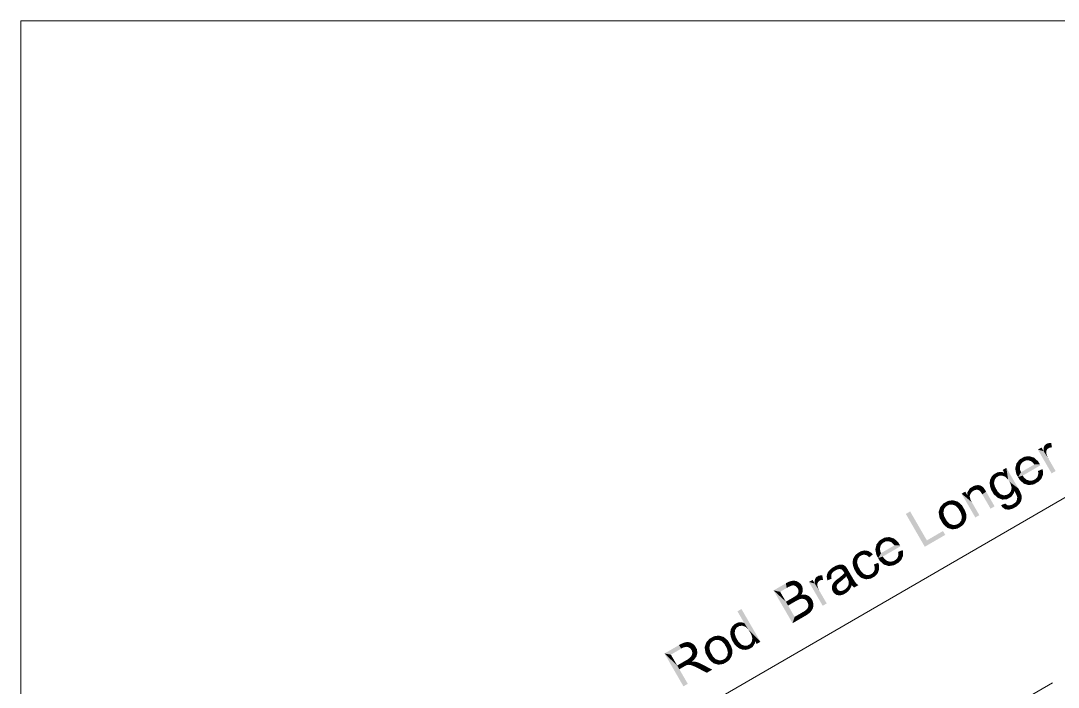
# Model space of a CAD drawing. Header units: millimetres. Extents: x 2 to 579, y 1 to 405.
# Drawn here: x 166.63 to 203.62, y 120.62 to 144.37 of the extents above; entities that cross this region are included whole.
import ezdxf

# ---------------------------------------------------------------- set-up
doc = ezdxf.new("R2010")
doc.units = ezdxf.units.MM
doc.linetypes.add('XKITLINE00', pattern=[0])
doc.layers.add('LinkedObject', color=7, linetype='Continuous', lineweight=0)

# ---------------------------------------------------------------- blocks, each defined once
blk = doc.blocks.new('*A4')
at = {"layer": 'LinkedObject'}
for points in [[(203.099, 129.031), (202.895, 129.085), (203.024, 129.16)], [(203.109, 129.176), (203.099, 129.031), (203.098, 129.091)], [(203.121, 129.203), (203.099, 129.031), (203.109, 129.176)], [(203.251, 129.118), (203.099, 129.031), (203.121, 129.203)], [(203.217, 129.08), (203.099, 129.031), (203.251, 129.118)], [(203.134, 129.229), (203.275, 129.132), (203.121, 129.203)], [(203.121, 129.203), (203.275, 129.132), (203.251, 129.118)], [(203.171, 129.27), (203.275, 129.132), (203.134, 129.229)], [(203.196, 129.284), (203.275, 129.132), (203.171, 129.27)], [(203.319, 129.325), (203.196, 129.284), (203.232, 129.305)], [(203.37, 129.323), (203.196, 129.284), (203.319, 129.325)], [(203.362, 129.162), (203.196, 129.284), (203.37, 129.323)], [(203.196, 129.284), (203.301, 129.147), (203.275, 129.132)], [(203.301, 129.147), (203.196, 129.284), (203.362, 129.162)], [(203.362, 129.162), (203.37, 129.323), (203.397, 129.162)], [(202.325, 128.781), (202.108, 128.498), (202.238, 128.73)], [(202.345, 128.635), (202.108, 128.498), (202.325, 128.781)], [(202.238, 128.73), (202.108, 128.498), (202.129, 128.589)], [(202.582, 128.852), (202.325, 128.781), (202.41, 128.83)], [(202.669, 128.825), (202.325, 128.781), (202.582, 128.852)], [(202.562, 128.705), (202.325, 128.781), (202.669, 128.825)], [(202.325, 128.781), (202.449, 128.695), (202.394, 128.663)], [(202.449, 128.695), (202.325, 128.781), (202.562, 128.705)], [(202.345, 128.635), (202.325, 128.781), (202.394, 128.663)], [(202.562, 128.705), (202.669, 128.825), (202.62, 128.683)], [(202.669, 128.825), (202.658, 128.669), (202.62, 128.683)], [(202.658, 128.669), (202.669, 128.825), (202.731, 128.605)], [(202.904, 128.667), (202.669, 128.825), (202.756, 128.799)], [(202.731, 128.605), (202.669, 128.825), (202.904, 128.667)], [(202.895, 129.085), (203.099, 129.031), (203.384, 128.238)], [(203.207, 129.055), (203.099, 129.031), (203.217, 129.08)], [(203.196, 129.03), (203.099, 129.031), (203.207, 129.055)], [(203.099, 129.031), (203.272, 128.764), (203.528, 128.321)], [(203.272, 128.764), (203.099, 129.031), (203.246, 128.81)], [(203.246, 128.81), (203.099, 129.031), (203.209, 128.9)], [(203.209, 128.9), (203.099, 129.031), (203.199, 128.945)], [(203.199, 128.945), (203.099, 129.031), (203.192, 128.975)], [(203.192, 128.975), (203.099, 129.031), (203.196, 129.03)], [(203.384, 128.238), (203.099, 129.031), (203.528, 128.321)], [(201.772, 128.436), (201.699, 128.257), (201.64, 128.36)], [(201.832, 128.023), (201.699, 128.257), (201.772, 128.436)], [(201.877, 127.945), (201.772, 128.436), (202.195, 127.705)], [(201.832, 128.023), (201.772, 128.436), (201.877, 127.945)], [(202.108, 128.498), (202.128, 128.21), (202.087, 128.407)], [(202.281, 128.554), (202.108, 128.498), (202.345, 128.635)], [(202.266, 128.501), (202.108, 128.498), (202.281, 128.554)], [(202.108, 128.498), (202.266, 128.501), (202.252, 128.449)], [(202.252, 128.449), (202.128, 128.21), (202.108, 128.498)], [(202.266, 128.339), (202.128, 128.21), (202.252, 128.449)], [(202.968, 128.556), (202.19, 128.103), (202.965, 128.562)], [(202.294, 128.281), (202.965, 128.562), (202.19, 128.103)], [(202.979, 128.537), (202.19, 128.103), (202.968, 128.556)], [(202.986, 128.524), (202.19, 128.103), (202.979, 128.537)], [(202.354, 128.159), (202.19, 128.103), (202.986, 128.524)], [(202.767, 128.554), (202.965, 128.562), (202.294, 128.281)], [(202.731, 128.605), (202.904, 128.667), (202.767, 128.554)], [(202.965, 128.562), (202.767, 128.554), (202.904, 128.667)], [(203.058, 128.389), (202.909, 128.267), (202.899, 128.322)], [(202.903, 128.175), (203.058, 128.389), (203.072, 128.176)], [(202.909, 128.267), (203.058, 128.389), (202.903, 128.175)], [(203.072, 128.176), (203.058, 128.389), (203.078, 128.314)], [(201.193, 128.015), (201.343, 127.951), (201.175, 127.899)], [(201.354, 128.009), (201.193, 128.015), (201.219, 128.067)], [(201.343, 127.951), (201.193, 128.015), (201.354, 128.009)], [(201.244, 128.119), (201.413, 128.095), (201.219, 128.067)], [(201.219, 128.067), (201.413, 128.095), (201.354, 128.009)], [(201.326, 128.203), (201.413, 128.095), (201.244, 128.119)], [(201.382, 128.236), (201.413, 128.095), (201.326, 128.203)], [(201.616, 128.29), (201.382, 128.236), (201.457, 128.279)], [(201.699, 128.257), (201.382, 128.236), (201.616, 128.29)], [(201.615, 128.159), (201.382, 128.236), (201.699, 128.257)], [(201.382, 128.236), (201.51, 128.15), (201.461, 128.122)], [(201.51, 128.15), (201.382, 128.236), (201.615, 128.159)], [(201.413, 128.095), (201.382, 128.236), (201.461, 128.122)], [(201.615, 128.159), (201.699, 128.257), (201.672, 128.139)], [(201.672, 128.139), (201.699, 128.257), (201.73, 128.12)], [(201.73, 128.12), (201.699, 128.257), (201.832, 128.023)], [(202.128, 128.21), (202.266, 128.339), (202.294, 128.281)], [(202.294, 128.281), (202.19, 128.103), (202.128, 128.21)], [(202.399, 128.091), (202.19, 128.103), (202.354, 128.159)], [(202.19, 128.103), (202.484, 127.845), (202.25, 128)], [(202.399, 128.091), (202.484, 127.845), (202.19, 128.103)], [(202.25, 128), (202.484, 127.845), (202.397, 127.871)], [(202.5, 128.007), (202.484, 127.845), (202.399, 128.091)], [(202.484, 127.845), (202.5, 128.007), (202.571, 127.819)], [(202.557, 127.991), (202.571, 127.819), (202.5, 128.007)], [(202.613, 127.974), (202.571, 127.819), (202.557, 127.991)], [(202.776, 128.019), (202.844, 127.901), (202.723, 127.988)], [(202.816, 128.042), (202.844, 127.901), (202.776, 128.019)], [(202.816, 128.042), (203.045, 128.112), (202.844, 127.901)], [(202.871, 128.101), (203.045, 128.112), (202.816, 128.042)], [(202.844, 127.901), (203.045, 128.112), (202.918, 127.943)], [(202.887, 128.138), (203.072, 128.176), (202.871, 128.101)], [(203.045, 128.112), (202.871, 128.101), (203.072, 128.176)], [(202.903, 128.175), (203.072, 128.176), (202.887, 128.138)], [(202.918, 127.943), (203.045, 128.112), (203.018, 128.049)], [(200.563, 127.762), (200.38, 127.564), (200.475, 127.711)], [(200.558, 127.594), (200.38, 127.564), (200.563, 127.762)], [(200.558, 127.594), (200.563, 127.762), (200.604, 127.621)], [(200.601, 127.784), (200.689, 127.653), (200.563, 127.762)], [(200.563, 127.762), (200.689, 127.653), (200.632, 127.637)], [(200.604, 127.621), (200.563, 127.762), (200.632, 127.637)], [(200.679, 127.811), (200.689, 127.653), (200.601, 127.784)], [(200.719, 127.816), (200.689, 127.653), (200.679, 127.811)], [(200.689, 127.653), (200.719, 127.816), (200.718, 127.652)], [(200.719, 127.816), (200.747, 127.652), (200.718, 127.652)], [(200.828, 127.812), (200.719, 127.816), (200.759, 127.821)], [(200.856, 127.799), (200.719, 127.816), (200.828, 127.812)], [(200.797, 127.634), (200.719, 127.816), (200.856, 127.799)], [(200.747, 127.652), (200.719, 127.816), (200.797, 127.634)], [(200.856, 127.799), (200.818, 127.617), (200.797, 127.634)], [(200.885, 127.786), (200.818, 127.617), (200.856, 127.799)], [(200.938, 127.746), (200.818, 127.617), (200.885, 127.786)], [(200.818, 127.617), (200.938, 127.746), (200.838, 127.6)], [(200.838, 127.6), (200.938, 127.746), (200.962, 127.719)], [(200.962, 127.719), (200.885, 127.539), (200.838, 127.6)], [(200.978, 127.701), (200.885, 127.539), (200.962, 127.719)], [(201.022, 127.634), (200.885, 127.539), (200.978, 127.701)], [(201.022, 127.634), (200.91, 127.495), (200.885, 127.539)], [(201.051, 127.584), (200.91, 127.495), (201.022, 127.634)], [(201.175, 127.899), (201.343, 127.951), (201.183, 127.835)], [(201.183, 127.835), (201.343, 127.951), (201.332, 127.893)], [(201.332, 127.893), (201.269, 127.586), (201.183, 127.835)], [(201.183, 127.835), (201.269, 127.586), (201.191, 127.771)], [(201.191, 127.771), (201.269, 127.586), (201.234, 127.647)], [(201.366, 127.758), (201.269, 127.586), (201.332, 127.893)], [(201.269, 127.586), (201.366, 127.758), (201.41, 127.682)], [(201.458, 127.598), (201.269, 127.586), (201.41, 127.682)], [(201.877, 127.945), (202.195, 127.705), (201.924, 127.864)], [(201.924, 127.864), (202.195, 127.705), (201.959, 127.725)], [(201.948, 127.668), (202.052, 127.616), (201.936, 127.611)], [(201.959, 127.725), (202.052, 127.616), (201.948, 127.668)], [(201.959, 127.725), (202.195, 127.705), (202.052, 127.616)], [(202.195, 127.705), (202.092, 127.546), (202.052, 127.616)], [(202.252, 127.606), (202.092, 127.546), (202.195, 127.705)], [(202.613, 127.974), (202.844, 127.901), (202.571, 127.819)], [(202.571, 127.819), (202.844, 127.901), (202.752, 127.847)], [(202.723, 127.988), (202.844, 127.901), (202.613, 127.974)], [(199.863, 127.281), (199.6, 127.206), (199.687, 127.256)], [(199.951, 127.256), (199.6, 127.206), (199.863, 127.281)], [(199.834, 127.128), (199.6, 127.206), (199.951, 127.256)], [(199.834, 127.128), (199.951, 127.256), (199.893, 127.108)], [(199.951, 127.256), (199.952, 127.088), (199.893, 127.108)], [(200.186, 127.105), (199.951, 127.256), (200.04, 127.231)], [(200.244, 127.004), (199.951, 127.256), (200.186, 127.105)], [(200.056, 126.99), (199.951, 127.256), (200.244, 127.004)], [(199.952, 127.088), (199.951, 127.256), (200.056, 126.99)], [(200.374, 127.468), (200.175, 127.513), (200.305, 127.588)], [(200.175, 127.513), (200.541, 127.212), (200.665, 126.666)], [(200.541, 127.212), (200.175, 127.513), (200.494, 127.293)], [(200.463, 127.423), (200.175, 127.513), (200.374, 127.468)], [(200.494, 127.293), (200.175, 127.513), (200.463, 127.423)], [(200.38, 127.564), (200.496, 127.519), (200.374, 127.468)], [(200.374, 127.468), (200.496, 127.519), (200.463, 127.423)], [(200.496, 127.519), (200.38, 127.564), (200.558, 127.594)], [(200.91, 127.495), (201.051, 127.584), (201.208, 126.98)], [(201.208, 126.98), (201.051, 127.584), (201.352, 127.063)], [(201.458, 127.598), (201.539, 127.339), (201.269, 127.586)], [(201.269, 127.586), (201.539, 127.339), (201.32, 127.498)], [(201.32, 127.498), (201.539, 127.339), (201.455, 127.375)], [(201.561, 127.496), (201.539, 127.339), (201.458, 127.598)], [(201.539, 127.339), (201.561, 127.496), (201.616, 127.477)], [(201.671, 127.458), (201.539, 127.339), (201.616, 127.477)], [(201.671, 127.458), (201.882, 127.369), (201.539, 127.339)], [(201.539, 127.339), (201.882, 127.369), (201.623, 127.304)], [(201.623, 127.304), (201.882, 127.369), (201.794, 127.319)], [(201.776, 127.467), (201.882, 127.369), (201.671, 127.458)], [(201.882, 127.369), (201.776, 127.467), (201.826, 127.496)], [(201.875, 127.525), (201.882, 127.369), (201.826, 127.496)], [(202.052, 127.616), (201.875, 127.525), (201.936, 127.611)], [(202.037, 127.533), (201.875, 127.525), (202.052, 127.616)], [(201.952, 127.41), (201.875, 127.525), (202.037, 127.533)], [(201.882, 127.369), (201.875, 127.525), (201.952, 127.41)], [(202.092, 127.546), (202.252, 127.606), (202.14, 127.451)], [(202.265, 127.197), (202.123, 127.237), (202.138, 127.273)], [(202.154, 127.308), (202.265, 127.197), (202.138, 127.273)], [(202.14, 127.451), (202.252, 127.606), (202.313, 127.454)], [(202.14, 127.451), (202.313, 127.454), (202.147, 127.426)], [(202.147, 127.426), (202.313, 127.454), (202.158, 127.385)], [(202.317, 127.401), (202.154, 127.308), (202.158, 127.385)], [(202.32, 127.348), (202.154, 127.308), (202.317, 127.401)], [(202.294, 127.247), (202.154, 127.308), (202.32, 127.348)], [(202.265, 127.197), (202.154, 127.308), (202.294, 127.247)], [(202.158, 127.385), (202.313, 127.454), (202.317, 127.401)], [(198.341, 126.882), (198.862, 125.624), (198.187, 126.793)], [(198.937, 125.851), (198.862, 125.624), (198.341, 126.882)], [(199.388, 126.958), (199.459, 126.534), (199.356, 126.864)], [(199.6, 127.206), (199.388, 126.958), (199.521, 127.16)], [(199.615, 127.056), (199.388, 126.958), (199.6, 127.206)], [(199.521, 127.16), (199.388, 126.958), (199.416, 127.037)], [(199.549, 126.964), (199.388, 126.958), (199.615, 127.056)], [(199.388, 126.958), (199.549, 126.964), (199.537, 126.903)], [(199.525, 126.842), (199.459, 126.534), (199.388, 126.958)], [(199.525, 126.842), (199.388, 126.958), (199.537, 126.903)], [(199.6, 127.206), (199.722, 127.117), (199.669, 127.087)], [(199.722, 127.117), (199.6, 127.206), (199.834, 127.128)], [(199.615, 127.056), (199.6, 127.206), (199.669, 127.087)], [(200.056, 126.99), (200.244, 127.004), (200.101, 126.912)], [(200.244, 127.004), (200.15, 126.828), (200.101, 126.912)], [(200.15, 126.828), (200.244, 127.004), (200.186, 126.684)], [(200.186, 126.684), (200.244, 127.004), (200.344, 126.719)], [(200.342, 126.78), (200.244, 127.004), (200.292, 126.922)], [(200.344, 126.719), (200.244, 127.004), (200.342, 126.78)], [(200.665, 126.666), (200.541, 127.212), (200.808, 126.749)], [(201.759, 127.136), (201.585, 127.106), (201.736, 127.165)], [(201.585, 127.106), (201.759, 127.136), (201.623, 127.036)], [(201.623, 127.036), (201.759, 127.136), (201.728, 126.96)], [(201.728, 126.96), (201.759, 127.136), (201.794, 126.953)], [(201.794, 126.953), (201.759, 127.136), (201.811, 127.103)], [(201.839, 127.1), (201.794, 126.953), (201.811, 127.103)], [(201.877, 127.095), (201.794, 126.953), (201.839, 127.1)], [(201.877, 127.095), (202.078, 127.026), (201.794, 126.953)], [(201.794, 126.953), (202.078, 127.026), (201.86, 126.945)], [(201.86, 126.945), (202.078, 127.026), (202.002, 126.982)], [(201.961, 127.118), (202.078, 127.026), (201.877, 127.095)], [(202.078, 127.026), (201.961, 127.118), (202.008, 127.144)], [(202.057, 127.173), (202.078, 127.026), (202.008, 127.144)], [(202.123, 127.237), (202.265, 127.197), (202.057, 127.173)], [(202.057, 127.173), (202.265, 127.197), (202.078, 127.026)], [(202.078, 127.026), (202.265, 127.197), (202.141, 127.062)], [(202.141, 127.062), (202.265, 127.197), (202.235, 127.148)], [(199.356, 126.864), (199.459, 126.534), (199.391, 126.652)], [(199.559, 126.7), (199.459, 126.534), (199.525, 126.842)], [(199.459, 126.534), (199.559, 126.7), (199.606, 126.619)], [(199.653, 126.538), (199.459, 126.534), (199.606, 126.619)], [(199.653, 126.538), (199.758, 126.269), (199.459, 126.534)], [(199.459, 126.534), (199.758, 126.269), (199.521, 126.427)], [(199.759, 126.437), (199.758, 126.269), (199.653, 126.538)], [(200.286, 126.491), (200.096, 126.47), (200.162, 126.562)], [(200.174, 126.623), (200.317, 126.544), (200.162, 126.562)], [(200.162, 126.562), (200.317, 126.544), (200.286, 126.491)], [(200.344, 126.719), (200.174, 126.623), (200.186, 126.684)], [(200.347, 126.658), (200.174, 126.623), (200.344, 126.719)], [(200.317, 126.544), (200.174, 126.623), (200.347, 126.658)], [(199.592, 126.046), (198.937, 125.851), (199.512, 126.184)], [(199.521, 126.427), (199.758, 126.269), (199.671, 126.294)], [(199.758, 126.269), (199.759, 126.437), (199.818, 126.417)], [(199.877, 126.397), (199.758, 126.269), (199.818, 126.417)], [(199.877, 126.397), (200.111, 126.321), (199.758, 126.269)], [(199.758, 126.269), (200.111, 126.321), (199.846, 126.244)], [(199.846, 126.244), (200.111, 126.321), (200.022, 126.27)], [(199.989, 126.408), (200.111, 126.321), (199.877, 126.397)], [(200.111, 126.321), (199.989, 126.408), (200.043, 126.439)], [(200.096, 126.47), (200.111, 126.321), (200.043, 126.439)], [(200.254, 126.438), (200.096, 126.47), (200.286, 126.491)], [(200.167, 126.353), (200.096, 126.47), (200.254, 126.438)], [(200.111, 126.321), (200.096, 126.47), (200.167, 126.353)], [(197.337, 125.898), (197.12, 125.615), (197.249, 125.847)], [(197.356, 125.752), (197.12, 125.615), (197.337, 125.898)], [(197.249, 125.847), (197.12, 125.615), (197.141, 125.706)], [(197.593, 125.969), (197.337, 125.898), (197.421, 125.947)], [(197.681, 125.942), (197.337, 125.898), (197.593, 125.969)], [(197.573, 125.822), (197.337, 125.898), (197.681, 125.942)], [(197.337, 125.898), (197.46, 125.812), (197.406, 125.78)], [(197.46, 125.812), (197.337, 125.898), (197.573, 125.822)], [(197.356, 125.752), (197.337, 125.898), (197.406, 125.78)], [(197.573, 125.822), (197.681, 125.942), (197.631, 125.8)], [(197.681, 125.942), (197.669, 125.786), (197.631, 125.8)], [(197.669, 125.786), (197.681, 125.942), (197.742, 125.722)], [(197.915, 125.784), (197.681, 125.942), (197.768, 125.916)], [(197.742, 125.722), (197.681, 125.942), (197.915, 125.784)], [(197.742, 125.722), (197.915, 125.784), (197.778, 125.671)], [(197.976, 125.679), (197.778, 125.671), (197.915, 125.784)], [(198.862, 125.624), (198.937, 125.851), (199.592, 126.046)], [(196.515, 125.423), (196.535, 125.277), (196.461, 125.392)], [(196.717, 125.493), (196.515, 125.423), (196.584, 125.463)], [(196.781, 125.483), (196.515, 125.423), (196.717, 125.493)], [(196.699, 125.343), (196.515, 125.423), (196.781, 125.483)], [(196.515, 125.423), (196.625, 125.329), (196.589, 125.308)], [(196.625, 125.329), (196.515, 125.423), (196.699, 125.343)], [(196.535, 125.277), (196.515, 125.423), (196.589, 125.308)], [(196.699, 125.343), (196.781, 125.483), (196.736, 125.336)], [(196.781, 125.483), (196.774, 125.329), (196.736, 125.336)], [(196.774, 125.329), (196.781, 125.483), (196.847, 125.285)], [(196.959, 125.407), (196.781, 125.483), (196.845, 125.474)], [(197.008, 125.349), (196.781, 125.483), (196.959, 125.407)], [(196.847, 125.285), (196.781, 125.483), (197.008, 125.349)], [(197.12, 125.615), (197.14, 125.327), (197.099, 125.524)], [(197.292, 125.671), (197.12, 125.615), (197.356, 125.752)], [(197.278, 125.618), (197.12, 125.615), (197.292, 125.671)], [(197.12, 125.615), (197.278, 125.618), (197.263, 125.566)], [(197.263, 125.566), (197.14, 125.327), (197.12, 125.615)], [(197.277, 125.456), (197.14, 125.327), (197.263, 125.566)], [(197.14, 125.327), (197.277, 125.456), (197.306, 125.398)], [(197.98, 125.673), (197.201, 125.22), (197.976, 125.679)], [(197.306, 125.398), (197.976, 125.679), (197.201, 125.22)], [(197.99, 125.653), (197.201, 125.22), (197.98, 125.673)], [(197.997, 125.64), (197.201, 125.22), (197.99, 125.653)], [(197.366, 125.275), (197.201, 125.22), (197.997, 125.64)], [(197.778, 125.671), (197.976, 125.679), (197.306, 125.398)], [(198.07, 125.506), (197.92, 125.384), (197.91, 125.439)], [(197.914, 125.292), (198.07, 125.506), (198.083, 125.292)], [(197.92, 125.384), (198.07, 125.506), (197.914, 125.292)], [(198.083, 125.292), (198.07, 125.506), (198.09, 125.431)], [(196.312, 125.203), (196.458, 125.129), (196.288, 125.086)], [(196.288, 125.086), (196.458, 125.129), (196.295, 125.021)], [(196.295, 125.021), (196.458, 125.129), (196.447, 125.071)], [(196.447, 125.071), (196.388, 124.755), (196.295, 125.021)], [(196.47, 125.187), (196.312, 125.203), (196.344, 125.255)], [(196.458, 125.129), (196.312, 125.203), (196.47, 125.187)], [(196.375, 125.308), (196.535, 125.277), (196.344, 125.255)], [(196.344, 125.255), (196.535, 125.277), (196.47, 125.187)], [(196.461, 125.392), (196.535, 125.277), (196.375, 125.308)], [(196.484, 124.928), (196.388, 124.755), (196.447, 125.071)], [(196.847, 125.285), (197.008, 125.349), (196.881, 125.248)], [(197.198, 125.052), (197.07, 124.931), (197.046, 124.989)], [(197.07, 124.931), (197.198, 125.052), (197.08, 124.831)], [(197.08, 124.831), (197.198, 125.052), (197.212, 124.756)], [(197.306, 125.398), (197.201, 125.22), (197.14, 125.327)], [(197.236, 124.824), (197.198, 125.052), (197.229, 124.973)], [(197.212, 124.756), (197.198, 125.052), (197.236, 124.824)], [(197.41, 125.208), (197.201, 125.22), (197.366, 125.275)], [(197.201, 125.22), (197.496, 124.962), (197.261, 125.117)], [(197.41, 125.208), (197.496, 124.962), (197.201, 125.22)], [(197.261, 125.117), (197.496, 124.962), (197.408, 124.988)], [(197.511, 125.124), (197.496, 124.962), (197.41, 125.208)], [(197.496, 124.962), (197.511, 125.124), (197.583, 124.936)], [(197.568, 125.107), (197.583, 124.936), (197.511, 125.124)], [(197.625, 125.091), (197.583, 124.936), (197.568, 125.107)], [(197.625, 125.091), (197.856, 125.018), (197.583, 124.936)], [(197.735, 125.105), (197.856, 125.018), (197.625, 125.091)], [(197.788, 125.136), (197.856, 125.018), (197.735, 125.105)], [(197.827, 125.158), (197.856, 125.018), (197.788, 125.136)], [(197.827, 125.158), (198.056, 125.229), (197.856, 125.018)], [(197.882, 125.218), (198.056, 125.229), (197.827, 125.158)], [(197.856, 125.018), (198.056, 125.229), (197.93, 125.06)], [(197.898, 125.255), (198.083, 125.292), (197.882, 125.218)], [(198.056, 125.229), (197.882, 125.218), (198.083, 125.292)], [(197.914, 125.292), (198.083, 125.292), (197.898, 125.255)], [(197.93, 125.06), (198.056, 125.229), (198.03, 125.166)], [(195.543, 124.655), (195.372, 124.608), (195.557, 124.687)], [(195.378, 124.649), (195.557, 124.687), (195.372, 124.608)], [(195.416, 124.728), (195.557, 124.687), (195.378, 124.649)], [(195.449, 124.767), (195.557, 124.687), (195.416, 124.728)], [(195.569, 124.876), (195.449, 124.767), (195.482, 124.806)], [(195.621, 124.747), (195.449, 124.767), (195.569, 124.876)], [(195.557, 124.687), (195.449, 124.767), (195.621, 124.747)], [(195.624, 124.908), (195.726, 124.808), (195.569, 124.876)], [(195.621, 124.747), (195.569, 124.876), (195.672, 124.776)], [(195.672, 124.776), (195.569, 124.876), (195.726, 124.808)], [(195.815, 124.984), (195.624, 124.908), (195.774, 124.977)], [(195.822, 124.831), (195.624, 124.908), (195.815, 124.984)], [(195.774, 124.977), (195.624, 124.908), (195.678, 124.939)], [(195.726, 124.808), (195.624, 124.908), (195.822, 124.831)], [(195.925, 124.988), (195.815, 124.984), (195.856, 124.991)], [(195.952, 124.978), (195.815, 124.984), (195.925, 124.988)], [(195.822, 124.831), (195.815, 124.984), (195.863, 124.822)], [(195.863, 124.822), (195.815, 124.984), (195.894, 124.816)], [(195.815, 124.984), (195.95, 124.766), (195.894, 124.816)], [(195.952, 124.978), (195.95, 124.766), (195.815, 124.984)], [(195.979, 124.967), (195.95, 124.766), (195.952, 124.978)], [(196.029, 124.932), (195.95, 124.766), (195.979, 124.967)], [(196.053, 124.906), (195.95, 124.766), (196.029, 124.932)], [(195.95, 124.766), (196.053, 124.906), (196.067, 124.889)], [(195.95, 124.766), (196.067, 124.889), (195.975, 124.722)], [(195.996, 124.685), (196.061, 124.573), (195.963, 124.647)], [(195.975, 124.722), (196.067, 124.889), (195.977, 124.718)], [(195.977, 124.718), (196.067, 124.889), (195.988, 124.7)], [(195.988, 124.7), (196.067, 124.889), (195.996, 124.685)], [(195.996, 124.685), (196.067, 124.889), (196.061, 124.573)], [(196.109, 124.825), (196.061, 124.573), (196.067, 124.889)], [(196.136, 124.777), (196.061, 124.573), (196.109, 124.825)], [(196.136, 124.777), (196.091, 124.52), (196.061, 124.573)], [(196.247, 124.586), (196.091, 124.52), (196.136, 124.777)], [(196.295, 125.021), (196.388, 124.755), (196.302, 124.957)], [(196.302, 124.957), (196.388, 124.755), (196.348, 124.824)], [(196.388, 124.755), (196.484, 124.928), (196.533, 124.844)], [(196.582, 124.759), (196.388, 124.755), (196.533, 124.844)], [(196.582, 124.759), (196.682, 124.49), (196.388, 124.755)], [(196.388, 124.755), (196.682, 124.49), (196.449, 124.649)], [(196.686, 124.654), (196.682, 124.49), (196.582, 124.759)], [(196.998, 124.679), (197.026, 124.538), (196.956, 124.655)], [(196.998, 124.679), (197.212, 124.756), (197.026, 124.538)], [(197.054, 124.746), (197.212, 124.756), (196.998, 124.679)], [(197.026, 124.538), (197.212, 124.756), (197.096, 124.578)], [(197.212, 124.756), (197.054, 124.746), (197.067, 124.788)], [(197.08, 124.831), (197.212, 124.756), (197.067, 124.788)], [(197.096, 124.578), (197.212, 124.756), (197.189, 124.687)], [(197.583, 124.936), (197.856, 125.018), (197.763, 124.964)], [(193.94, 124.154), (193.472, 124.068), (193.91, 124.321)], [(193.977, 124.36), (194.097, 124.234), (193.91, 124.321)], [(193.91, 124.321), (194.097, 124.234), (194.003, 124.191)], [(193.94, 124.154), (193.91, 124.321), (194.003, 124.191)], [(194.095, 124.404), (194.097, 124.234), (193.977, 124.36)], [(194.158, 124.248), (194.095, 124.404), (194.146, 124.41)], [(194.097, 124.234), (194.095, 124.404), (194.127, 124.241)], [(194.127, 124.241), (194.095, 124.404), (194.158, 124.248)], [(194.197, 124.416), (194.216, 124.241), (194.146, 124.41)], [(194.146, 124.41), (194.216, 124.241), (194.158, 124.248)], [(194.292, 124.398), (194.216, 124.241), (194.197, 124.416)], [(194.336, 124.374), (194.216, 124.241), (194.292, 124.398)], [(194.216, 124.241), (194.336, 124.374), (194.242, 124.227)], [(194.336, 124.374), (194.269, 124.213), (194.242, 124.227)], [(194.269, 124.213), (194.336, 124.374), (194.313, 124.169)], [(194.313, 124.169), (194.336, 124.374), (194.471, 124.246)], [(194.448, 124.287), (194.336, 124.374), (194.38, 124.351)], [(194.471, 124.246), (194.336, 124.374), (194.448, 124.287)], [(194.937, 124.314), (194.733, 124.368), (194.863, 124.443)], [(194.733, 124.368), (194.937, 124.314), (195.223, 123.52)], [(194.947, 124.459), (194.937, 124.314), (194.936, 124.373)], [(194.959, 124.485), (194.937, 124.314), (194.947, 124.459)], [(195.089, 124.401), (194.937, 124.314), (194.959, 124.485)], [(195.055, 124.362), (194.937, 124.314), (195.089, 124.401)], [(195.045, 124.337), (194.937, 124.314), (195.055, 124.362)], [(195.034, 124.313), (194.937, 124.314), (195.045, 124.337)], [(194.937, 124.314), (195.11, 124.047), (195.366, 123.604)], [(195.11, 124.047), (194.937, 124.314), (195.084, 124.092)], [(195.084, 124.092), (194.937, 124.314), (195.047, 124.183)], [(195.047, 124.183), (194.937, 124.314), (195.037, 124.228)], [(195.037, 124.228), (194.937, 124.314), (195.031, 124.258)], [(195.031, 124.258), (194.937, 124.314), (195.034, 124.313)], [(195.223, 123.52), (194.937, 124.314), (195.366, 123.604)], [(194.972, 124.512), (195.113, 124.414), (194.959, 124.485)], [(194.959, 124.485), (195.113, 124.414), (195.089, 124.401)], [(195.009, 124.553), (195.113, 124.414), (194.972, 124.512)], [(195.034, 124.567), (195.113, 124.414), (195.009, 124.553)], [(195.157, 124.608), (195.034, 124.567), (195.071, 124.588)], [(195.208, 124.606), (195.034, 124.567), (195.157, 124.608)], [(195.2, 124.445), (195.034, 124.567), (195.208, 124.606)], [(195.034, 124.567), (195.139, 124.429), (195.113, 124.414)], [(195.139, 124.429), (195.034, 124.567), (195.2, 124.445)], [(195.2, 124.445), (195.208, 124.606), (195.235, 124.445)], [(195.372, 124.608), (195.393, 124.427), (195.366, 124.568)], [(195.366, 124.568), (195.393, 124.427), (195.376, 124.477)], [(195.529, 124.623), (195.372, 124.608), (195.543, 124.655)], [(195.529, 124.623), (195.393, 124.427), (195.372, 124.608)], [(195.529, 124.54), (195.393, 124.427), (195.529, 124.623)], [(195.393, 124.427), (195.529, 124.54), (195.544, 124.489)], [(195.592, 124.315), (195.736, 124.264), (195.578, 124.286)], [(195.63, 124.368), (195.736, 124.264), (195.592, 124.315)], [(195.654, 124.392), (195.736, 124.264), (195.63, 124.368)], [(195.672, 124.41), (195.764, 124.301), (195.654, 124.392)], [(195.736, 124.264), (195.654, 124.392), (195.75, 124.282)], [(195.75, 124.282), (195.654, 124.392), (195.764, 124.301)], [(195.729, 124.458), (195.818, 124.351), (195.672, 124.41)], [(195.672, 124.41), (195.818, 124.351), (195.764, 124.301)], [(195.769, 124.487), (195.858, 124.383), (195.729, 124.458)], [(195.729, 124.458), (195.858, 124.383), (195.818, 124.351)], [(195.849, 124.548), (195.93, 124.439), (195.769, 124.487)], [(195.769, 124.487), (195.93, 124.439), (195.858, 124.383)], [(195.963, 124.647), (196.061, 124.573), (195.849, 124.548)], [(195.849, 124.548), (196.061, 124.573), (195.93, 124.439)], [(195.93, 124.439), (196.061, 124.573), (196.032, 124.534)], [(196.247, 124.586), (196.118, 124.472), (196.091, 124.52)], [(196.383, 124.362), (196.259, 124.258), (196.114, 124.209)], [(196.135, 124.245), (196.383, 124.362), (196.114, 124.209)], [(196.118, 124.472), (196.247, 124.586), (196.148, 124.394)], [(196.135, 124.245), (196.305, 124.486), (196.383, 124.362)], [(196.154, 124.323), (196.305, 124.486), (196.135, 124.245)], [(196.148, 124.394), (196.247, 124.586), (196.305, 124.486)], [(196.305, 124.486), (196.151, 124.363), (196.148, 124.394)], [(196.151, 124.363), (196.305, 124.486), (196.154, 124.323)], [(196.259, 124.258), (196.383, 124.362), (196.279, 124.23)], [(196.279, 124.23), (196.383, 124.362), (196.402, 124.338)], [(196.402, 124.338), (196.324, 124.187), (196.279, 124.23)], [(196.422, 124.314), (196.324, 124.187), (196.402, 124.338)], [(196.422, 124.314), (196.348, 124.171), (196.324, 124.187)], [(196.47, 124.274), (196.348, 124.171), (196.422, 124.314)], [(196.449, 124.649), (196.682, 124.49), (196.596, 124.517)], [(196.682, 124.49), (196.686, 124.654), (196.741, 124.634)], [(196.796, 124.614), (196.682, 124.49), (196.741, 124.634)], [(196.796, 124.614), (197.026, 124.538), (196.682, 124.49)], [(196.682, 124.49), (197.026, 124.538), (196.767, 124.464)], [(196.767, 124.464), (197.026, 124.538), (196.94, 124.488)], [(196.904, 124.625), (197.026, 124.538), (196.796, 124.614)], [(197.026, 124.538), (196.904, 124.625), (196.956, 124.655)], [(193.706, 124.019), (193.472, 124.068), (193.94, 124.154)], [(193.472, 124.068), (193.989, 123.528), (194.147, 122.899)], [(193.91, 123.666), (193.989, 123.528), (193.472, 124.068)], [(193.472, 124.068), (193.706, 124.019), (193.91, 123.666)], [(194.303, 123.911), (194.48, 123.948), (194.285, 123.892)], [(194.451, 123.904), (194.285, 123.892), (194.48, 123.948)], [(194.327, 123.937), (194.48, 123.948), (194.303, 123.911)], [(194.471, 124.246), (194.329, 124.14), (194.313, 124.169)], [(194.327, 123.937), (194.512, 124.082), (194.48, 123.948)], [(194.355, 123.992), (194.512, 124.082), (194.327, 123.937)], [(194.329, 124.14), (194.471, 124.246), (194.347, 124.11)], [(194.347, 124.11), (194.471, 124.246), (194.362, 124.05)], [(194.358, 124.021), (194.512, 124.082), (194.355, 123.992)], [(194.512, 124.082), (194.358, 124.021), (194.362, 124.05)], [(194.362, 124.05), (194.471, 124.246), (194.512, 124.082)], [(194.513, 124.127), (194.471, 124.246), (194.493, 124.209)], [(194.512, 124.082), (194.471, 124.246), (194.513, 124.127)], [(194.48, 123.948), (194.512, 124.082), (194.511, 124.037)], [(195.564, 124.257), (195.72, 124.203), (195.551, 124.194)], [(195.551, 124.194), (195.72, 124.203), (195.552, 124.16)], [(195.552, 124.16), (195.72, 124.203), (195.719, 124.182)], [(195.719, 124.182), (195.589, 124.031), (195.552, 124.16)], [(195.552, 124.16), (195.589, 124.031), (195.552, 124.127)], [(195.552, 124.127), (195.589, 124.031), (195.571, 124.062)], [(195.721, 124.224), (195.564, 124.257), (195.578, 124.286)], [(195.72, 124.203), (195.564, 124.257), (195.721, 124.224)], [(195.578, 124.286), (195.736, 124.264), (195.721, 124.224)], [(195.729, 124.142), (195.589, 124.031), (195.719, 124.182)], [(195.589, 124.031), (195.729, 124.142), (195.74, 124.123)], [(195.756, 124.094), (195.589, 124.031), (195.74, 124.123)], [(195.589, 124.031), (195.756, 124.094), (195.62, 123.978)], [(195.62, 123.978), (195.756, 124.094), (195.707, 123.912)], [(195.707, 123.912), (195.756, 124.094), (195.764, 123.9)], [(195.764, 123.9), (195.756, 124.094), (195.806, 124.059)], [(195.806, 124.059), (195.822, 123.887), (195.764, 123.9)], [(195.838, 124.052), (195.822, 123.887), (195.806, 124.059)], [(195.871, 124.046), (195.822, 123.887), (195.838, 124.052)], [(195.822, 123.887), (195.871, 124.046), (195.948, 123.915)], [(196.018, 123.955), (195.871, 124.046), (195.946, 124.063)], [(195.948, 123.915), (195.871, 124.046), (196.018, 123.955)], [(195.987, 124.087), (196.06, 123.98), (195.946, 124.063)], [(195.946, 124.063), (196.06, 123.98), (196.018, 123.955)], [(196.029, 124.111), (196.06, 123.98), (195.987, 124.087)], [(196.16, 124.074), (196.029, 124.111), (196.092, 124.172)], [(196.131, 124.039), (196.029, 124.111), (196.16, 124.074)], [(196.06, 123.98), (196.029, 124.111), (196.131, 124.039)], [(196.259, 124.258), (196.092, 124.172), (196.114, 124.209)], [(196.238, 124.201), (196.092, 124.172), (196.259, 124.258)], [(196.189, 124.109), (196.092, 124.172), (196.238, 124.201)], [(196.16, 124.074), (196.092, 124.172), (196.189, 124.109)], [(196.348, 124.171), (196.47, 124.274), (196.498, 124.258)], [(194.26, 123.685), (193.91, 123.666), (194.163, 123.812)], [(193.989, 123.528), (193.91, 123.666), (194.26, 123.685)], [(194.316, 123.717), (194.163, 123.812), (194.215, 123.842)], [(194.26, 123.685), (194.163, 123.812), (194.316, 123.717)], [(194.215, 123.842), (194.451, 123.904), (194.316, 123.717)], [(194.285, 123.892), (194.451, 123.904), (194.215, 123.842)], [(194.316, 123.717), (194.451, 123.904), (194.408, 123.757)], [(194.451, 123.904), (194.478, 123.772), (194.408, 123.757)], [(194.625, 123.913), (194.451, 123.904), (194.513, 123.919)], [(194.545, 123.765), (194.451, 123.904), (194.625, 123.913)], [(194.478, 123.772), (194.451, 123.904), (194.545, 123.765)], [(194.545, 123.765), (194.625, 123.913), (194.575, 123.75)], [(194.575, 123.75), (194.625, 123.913), (194.606, 123.736)], [(194.606, 123.736), (194.625, 123.913), (194.675, 123.892)], [(194.675, 123.892), (194.656, 123.689), (194.606, 123.736)], [(194.725, 123.871), (194.656, 123.689), (194.675, 123.892)], [(194.804, 123.799), (194.656, 123.689), (194.725, 123.871)], [(194.834, 123.748), (194.656, 123.689), (194.804, 123.799)], [(194.656, 123.689), (194.834, 123.748), (194.675, 123.656)], [(194.834, 123.748), (194.691, 123.628), (194.675, 123.656)], [(194.691, 123.628), (194.834, 123.748), (194.708, 123.572)], [(194.708, 123.572), (194.834, 123.748), (194.887, 123.575)], [(194.887, 123.575), (194.709, 123.516), (194.708, 123.572)], [(194.89, 123.53), (194.709, 123.516), (194.887, 123.575)], [(194.884, 123.62), (194.834, 123.748), (194.858, 123.707)], [(194.887, 123.575), (194.834, 123.748), (194.884, 123.62)], [(192.327, 123.406), (192.426, 122.904), (192.184, 123.323)], [(192.327, 123.406), (192.584, 122.66), (192.426, 122.904)], [(192.584, 122.66), (192.327, 123.406), (193.003, 122.238)], [(194.147, 122.899), (193.989, 123.528), (194.222, 123.126)], [(194.514, 123.295), (194.593, 123.157), (194.222, 123.126)], [(194.551, 123.316), (194.649, 123.189), (194.514, 123.295)], [(194.514, 123.295), (194.649, 123.189), (194.593, 123.157)], [(194.602, 123.35), (194.737, 123.253), (194.551, 123.316)], [(194.551, 123.316), (194.737, 123.253), (194.649, 123.189)], [(194.616, 123.361), (194.737, 123.253), (194.602, 123.35)], [(194.77, 123.285), (194.616, 123.361), (194.64, 123.382)], [(194.737, 123.253), (194.616, 123.361), (194.77, 123.285)], [(194.675, 123.423), (194.85, 123.383), (194.64, 123.382)], [(194.64, 123.382), (194.85, 123.383), (194.77, 123.285)], [(194.865, 123.417), (194.675, 123.423), (194.699, 123.467)], [(194.85, 123.383), (194.675, 123.423), (194.865, 123.417)], [(194.709, 123.516), (194.879, 123.451), (194.699, 123.467)], [(194.699, 123.467), (194.879, 123.451), (194.865, 123.417)], [(194.879, 123.451), (194.709, 123.516), (194.89, 123.53)], [(194.77, 123.285), (194.85, 123.383), (194.803, 123.317)], [(192.073, 122.856), (192.161, 122.747), (191.995, 122.774)], [(192.126, 122.886), (192.161, 122.747), (192.073, 122.856)], [(192.164, 122.908), (192.257, 122.803), (192.126, 122.886)], [(192.126, 122.886), (192.257, 122.803), (192.208, 122.775)], [(192.161, 122.747), (192.126, 122.886), (192.208, 122.775)], [(192.241, 122.931), (192.257, 122.803), (192.164, 122.908)], [(192.28, 122.932), (192.257, 122.803), (192.241, 122.931)], [(192.28, 122.932), (192.363, 122.81), (192.257, 122.803)], [(192.32, 122.933), (192.363, 122.81), (192.28, 122.932)], [(192.392, 122.919), (192.363, 122.81), (192.32, 122.933)], [(192.426, 122.904), (192.363, 122.81), (192.392, 122.919)], [(192.363, 122.81), (192.426, 122.904), (192.42, 122.789)], [(192.42, 122.789), (192.426, 122.904), (192.477, 122.768)], [(192.426, 122.904), (192.584, 122.66), (192.477, 122.768)], [(194.222, 123.126), (194.593, 123.157), (194.147, 122.899)], [(191.52, 122.459), (191.257, 122.384), (191.344, 122.434)], [(191.608, 122.434), (191.257, 122.384), (191.52, 122.459)], [(191.943, 122.67), (192.094, 122.604), (191.925, 122.554)], [(191.925, 122.554), (192.094, 122.604), (191.934, 122.491)], [(191.934, 122.491), (192.094, 122.604), (192.084, 122.547)], [(192.084, 122.547), (192.025, 122.236), (191.934, 122.491)], [(191.934, 122.491), (192.025, 122.236), (191.943, 122.427)], [(192.103, 122.662), (191.943, 122.67), (191.969, 122.722)], [(192.094, 122.604), (191.943, 122.67), (192.103, 122.662)], [(191.995, 122.774), (192.161, 122.747), (191.969, 122.722)], [(191.969, 122.722), (192.161, 122.747), (192.103, 122.662)], [(192.123, 122.405), (192.025, 122.236), (192.084, 122.547)], [(192.584, 122.66), (193.003, 122.238), (192.635, 122.573)], [(192.635, 122.573), (193.003, 122.238), (192.68, 122.494)], [(192.68, 122.494), (193.003, 122.238), (192.715, 122.358)], [(190.18, 121.994), (189.582, 121.82), (190.099, 122.119)], [(190.354, 122.224), (190.099, 122.119), (190.305, 122.216)], [(190.355, 122.059), (190.099, 122.119), (190.354, 122.224)], [(190.305, 122.216), (190.099, 122.119), (190.177, 122.164)], [(190.099, 122.119), (190.245, 122.031), (190.18, 121.994)], [(190.245, 122.031), (190.099, 122.119), (190.355, 122.059)], [(190.404, 122.232), (190.401, 122.05), (190.354, 122.224)], [(190.354, 122.224), (190.401, 122.05), (190.355, 122.059)], [(190.401, 122.05), (190.404, 122.232), (190.446, 122.041)], [(190.549, 122.188), (190.404, 122.232), (190.501, 122.214)], [(190.446, 122.041), (190.404, 122.232), (190.549, 122.188)], [(190.549, 122.188), (190.516, 121.99), (190.446, 122.041)], [(190.596, 122.162), (190.516, 121.99), (190.549, 122.188)], [(190.671, 122.088), (190.516, 121.99), (190.596, 122.162)], [(190.699, 122.04), (190.516, 121.99), (190.671, 122.088)], [(191.045, 122.136), (191.116, 121.712), (191.013, 122.042)], [(191.257, 122.384), (191.045, 122.136), (191.178, 122.339)], [(191.272, 122.234), (191.045, 122.136), (191.257, 122.384)], [(191.178, 122.339), (191.045, 122.136), (191.073, 122.215)], [(191.206, 122.142), (191.045, 122.136), (191.272, 122.234)], [(191.045, 122.136), (191.206, 122.142), (191.194, 122.081)], [(191.182, 122.02), (191.116, 121.712), (191.045, 122.136)], [(191.182, 122.02), (191.045, 122.136), (191.194, 122.081)], [(191.491, 122.306), (191.257, 122.384), (191.608, 122.434)], [(191.257, 122.384), (191.379, 122.295), (191.326, 122.265)], [(191.379, 122.295), (191.257, 122.384), (191.491, 122.306)], [(191.272, 122.234), (191.257, 122.384), (191.326, 122.265)], [(191.491, 122.306), (191.608, 122.434), (191.55, 122.286)], [(191.608, 122.434), (191.609, 122.266), (191.55, 122.286)], [(191.843, 122.283), (191.608, 122.434), (191.696, 122.409)], [(191.901, 122.182), (191.608, 122.434), (191.843, 122.283)], [(191.713, 122.168), (191.608, 122.434), (191.901, 122.182)], [(191.609, 122.266), (191.608, 122.434), (191.713, 122.168)], [(191.713, 122.168), (191.901, 122.182), (191.758, 122.09)], [(191.901, 122.182), (191.807, 122.006), (191.758, 122.09)], [(191.807, 122.006), (191.901, 122.182), (191.843, 121.862)], [(191.843, 121.862), (191.901, 122.182), (192.001, 121.897)], [(191.998, 121.958), (191.901, 122.182), (191.949, 122.1)], [(192.001, 121.897), (191.901, 122.182), (191.998, 121.958)], [(191.943, 122.427), (192.025, 122.236), (191.988, 122.3)], [(192.025, 122.236), (192.123, 122.405), (192.172, 122.321)], [(192.219, 122.24), (192.025, 122.236), (192.172, 122.321)], [(192.025, 122.236), (192.219, 122.24), (192.062, 122.171)], [(192.062, 122.171), (192.219, 122.24), (192.152, 122.07)], [(192.152, 122.07), (192.219, 122.24), (192.204, 122.033)], [(192.204, 122.033), (192.219, 122.24), (192.323, 122.138)], [(192.323, 122.138), (192.367, 121.957), (192.204, 122.033)], [(192.381, 122.118), (192.367, 121.957), (192.323, 122.138)], [(192.367, 121.957), (192.381, 122.118), (192.426, 121.953)], [(192.426, 121.953), (192.381, 122.118), (192.438, 122.098)], [(192.438, 122.098), (192.644, 122.005), (192.426, 121.953)], [(192.542, 122.104), (192.644, 122.005), (192.438, 122.098)], [(192.644, 122.005), (192.542, 122.104), (192.589, 122.131)], [(192.636, 122.158), (192.644, 122.005), (192.589, 122.131)], [(192.636, 122.158), (192.808, 122.268), (192.644, 122.005)], [(192.694, 122.243), (192.808, 122.268), (192.636, 122.158)], [(192.644, 122.005), (192.808, 122.268), (192.722, 122.05)], [(192.808, 122.268), (192.694, 122.243), (192.704, 122.3)], [(192.715, 122.358), (192.808, 122.268), (192.704, 122.3)], [(192.715, 122.358), (193.003, 122.238), (192.808, 122.268)], [(192.722, 122.05), (192.808, 122.268), (192.804, 122.182)], [(192.808, 122.268), (193.003, 122.238), (192.87, 122.161)], [(189.81, 121.78), (189.582, 121.82), (190.18, 121.994)], [(190.034, 121.393), (190.257, 120.651), (189.582, 121.82)], [(189.582, 121.82), (189.81, 121.78), (190.034, 121.393)], [(190.519, 121.703), (190.74, 121.784), (190.495, 121.675)], [(190.724, 121.718), (190.495, 121.675), (190.74, 121.784)], [(190.631, 121.592), (190.495, 121.675), (190.724, 121.718)], [(190.516, 121.99), (190.699, 122.04), (190.54, 121.948)], [(190.542, 121.731), (190.74, 121.784), (190.519, 121.703)], [(190.699, 122.04), (190.556, 121.92), (190.54, 121.948)], [(190.74, 121.784), (190.542, 121.731), (190.568, 121.792)], [(190.556, 121.92), (190.699, 122.04), (190.571, 121.859)], [(190.569, 121.826), (190.74, 121.784), (190.568, 121.792)], [(190.571, 121.859), (190.74, 121.784), (190.569, 121.826)], [(190.571, 121.859), (190.699, 122.04), (190.74, 121.784)], [(190.755, 121.85), (190.699, 122.04), (190.735, 121.978)], [(190.74, 121.784), (190.699, 122.04), (190.755, 121.85)], [(191.013, 122.042), (191.116, 121.712), (191.048, 121.83)], [(191.216, 121.878), (191.116, 121.712), (191.182, 122.02)], [(191.116, 121.712), (191.216, 121.878), (191.263, 121.797)], [(191.31, 121.716), (191.116, 121.712), (191.263, 121.797)], [(191.31, 121.716), (191.415, 121.447), (191.116, 121.712)], [(191.116, 121.712), (191.415, 121.447), (191.178, 121.605)], [(191.416, 121.615), (191.415, 121.447), (191.31, 121.716)], [(191.943, 121.669), (191.753, 121.648), (191.819, 121.74)], [(191.831, 121.801), (191.974, 121.722), (191.819, 121.74)], [(191.819, 121.74), (191.974, 121.722), (191.943, 121.669)], [(192.001, 121.897), (191.831, 121.801), (191.843, 121.862)], [(192.004, 121.836), (191.831, 121.801), (192.001, 121.897)], [(191.974, 121.722), (191.831, 121.801), (192.004, 121.836)], [(192.204, 122.033), (192.367, 121.957), (192.256, 121.997)], [(192.426, 121.953), (192.644, 122.005), (192.484, 121.95)], [(192.484, 121.95), (192.644, 122.005), (192.593, 121.976)], [(190.291, 121.362), (190.034, 121.393), (190.366, 121.585)], [(190.034, 121.393), (190.112, 121.259), (190.257, 120.651)], [(190.112, 121.259), (190.034, 121.393), (190.291, 121.362)], [(190.291, 121.362), (190.366, 121.585), (190.321, 121.38)], [(190.321, 121.38), (190.366, 121.585), (190.365, 121.402)], [(190.365, 121.402), (190.366, 121.585), (190.38, 121.407)], [(190.445, 121.417), (190.366, 121.585), (190.419, 121.616)], [(190.38, 121.407), (190.366, 121.585), (190.4, 121.413)], [(190.4, 121.413), (190.366, 121.585), (190.445, 121.417)], [(190.495, 121.675), (190.554, 121.532), (190.419, 121.616)], [(190.445, 121.417), (190.419, 121.616), (190.468, 121.416)], [(190.419, 121.616), (190.554, 121.532), (190.468, 121.416)], [(190.468, 121.416), (190.554, 121.532), (190.492, 121.415)], [(190.554, 121.532), (190.554, 121.399), (190.492, 121.415)], [(190.554, 121.532), (190.495, 121.675), (190.631, 121.592)], [(190.593, 121.535), (190.554, 121.399), (190.554, 121.532)], [(190.554, 121.399), (190.593, 121.535), (190.592, 121.383)], [(190.592, 121.383), (190.593, 121.535), (190.63, 121.368)], [(190.681, 121.527), (190.593, 121.535), (190.657, 121.533)], [(190.63, 121.368), (190.593, 121.535), (190.681, 121.527)], [(190.681, 121.527), (190.732, 121.32), (190.63, 121.368)], [(190.733, 121.516), (190.732, 121.32), (190.681, 121.527)], [(190.842, 121.475), (190.732, 121.32), (190.733, 121.516)], [(190.732, 121.32), (190.842, 121.475), (190.796, 121.287)], [(190.796, 121.287), (190.842, 121.475), (190.899, 121.446)], [(190.796, 121.287), (190.899, 121.446), (191.091, 121.133)], [(191.091, 121.133), (190.899, 121.446), (191.285, 121.244)], [(191.178, 121.605), (191.415, 121.447), (191.328, 121.472)], [(191.415, 121.447), (191.416, 121.615), (191.475, 121.595)], [(191.534, 121.575), (191.415, 121.447), (191.475, 121.595)], [(191.534, 121.575), (191.768, 121.499), (191.415, 121.447)], [(191.415, 121.447), (191.768, 121.499), (191.503, 121.422)], [(191.503, 121.422), (191.768, 121.499), (191.679, 121.448)], [(191.646, 121.586), (191.768, 121.499), (191.534, 121.575)], [(191.768, 121.499), (191.646, 121.586), (191.7, 121.617)], [(191.753, 121.648), (191.768, 121.499), (191.7, 121.617)], [(191.911, 121.616), (191.753, 121.648), (191.943, 121.669)], [(191.824, 121.531), (191.753, 121.648), (191.911, 121.616)], [(191.768, 121.499), (191.753, 121.648), (191.824, 121.531)], [(190.257, 120.651), (190.112, 121.259), (190.412, 120.74)]]:
    blk.add_hatch(color=7, dxfattribs=at).paths.add_polyline_path(points, flags=17)
at = {"layer": 'LinkedObject', "color": 2, "linetype": 'XKITLINE00', "lineweight": 0}
for p, q in [((166.63, 72.873), (166.63, 144.365)), ((166.63, 144.365), (250.782, 144.365))]:
    blk.add_line(p, q, dxfattribs=at)
at = {"layer": 'LinkedObject', "color": 6, "linetype": 'XKITLINE00', "lineweight": 0}
for p, q in [((182.496, 115.028), (223.889, 138.952)), ((194.257, 115.485), (203.417, 120.779))]:
    blk.add_line(p, q, dxfattribs=at)

msp = doc.modelspace()

# ---------------------------------------------------------------- block references
at = {"lineweight": 0}
msp.add_blockref('*A4', (0, 0), dxfattribs=at)

doc.saveas('drawing.dxf')
